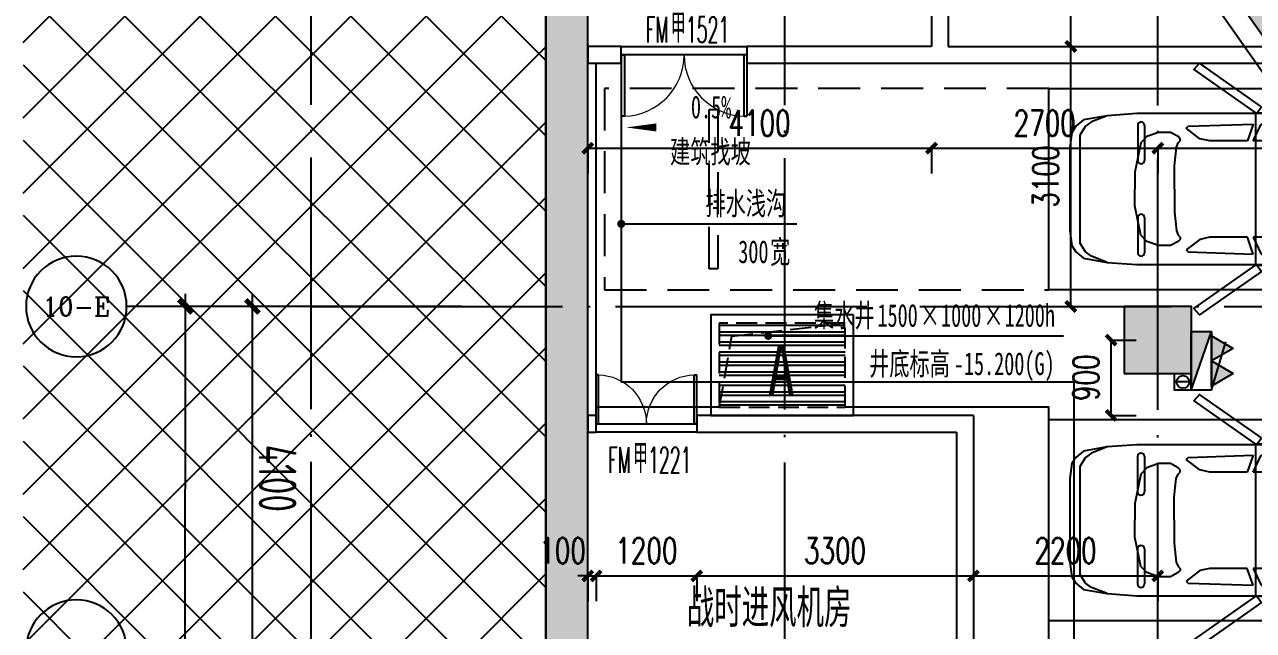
# Model space of a CAD drawing. Header units: millimetres. Extents: x 12325263 to 13848842, y -1463133 to 573208.
# Drawn here: x 12504259 to 12518918, y -1338651 to -1331425 of the extents above; entities that cross this region are included whole.
import ezdxf
from ezdxf.enums import TextEntityAlignment as Align

# ---------------------------------------------------------------- set-up
doc = ezdxf.new("R2010")
doc.units = ezdxf.units.MM
doc.header["$LTSCALE"] = 1000
for name, pattern in [('DASH', [0.35, 0.25, -0.1]), ('DASHED2', [0.375, 0.25, -0.125]), ('DOTE', [2.42, 2, -0.2, 0.02, -0.2]), ('地下室负三层平面图$0$-3F平面$0$$AUDIT_BAD_LTYPE2', [0]), ('地下室轴网$0$DOTE', [2.42, 2, -0.2, 0.02, -0.2])]:
    doc.linetypes.add(name, pattern=pattern)
for name, color, linetype in [('#s-灭火器', 20, 'Continuous'), ('A-ANNO-DIMS', 83, 'Continuous'), ('A-WALL', 5, 'Continuous'), ('A-WALL-PATT', 8, 'Continuous'), ('AXIS', 3, 'Continuous'), ('AXIS_TEXT', 7, 'Continuous'), ('DOOR_FIRE', 1, 'Continuous'), ('DOOR_FIRE_TEXT', 7, 'Continuous'), ('DOTE', 16, 'DOTE'), ('EQUIP_消火栓', 7, 'Continuous'), ('G-合 -3F地下室墙柱$0$COLUMN', 6, 'Continuous'), ('J-集水井', 40, 'Continuous'), ('PUB_DIM', 83, 'Continuous'), ('PUB_HATCH', 8, 'Continuous'), ('PUB_TEXT', 7, 'Continuous'), ('VPIPE-消防中', 3, 'Continuous'), ('人防墙', 6, 'Continuous'), ('地下室轴网$0$DIM-AXISDOWN', 16, 'Continuous'), ('水条件', 1, 'Continuous'), ('水沟+分水线', 133, 'Continuous'), ('酒店机动车位', 153, 'Continuous')]:
    doc.layers.add(name, color=color, linetype=linetype)
doc.layers.add('人防文字', color=3, linetype='Continuous', lineweight=15)
doc.styles.add('-黑体', font='simhei.ttf')
doc.styles.add('_TCH_AXIS', font='COMPLEX', dxfattribs={"bigfont": 'GBCBIG'})
doc.styles.add('_TCH_DIM_T3', font='SIMPLEX.shx', dxfattribs={"width": 0.705882, "bigfont": 'GBCBIG.shx'})
doc.styles.add('_TCH_WINDOW', font='SIMPLEX', dxfattribs={"width": 0.7, "height": 3.5, "bigfont": 'GBCBIG'})
doc.styles.add('COMPLEX', font='COMPLEX')
doc.styles.add('YQ_DIM', font='SUPEROS.SHX', dxfattribs={"width": 0.8, "bigfont": 'HZDX.SHX'})
doc.styles.add('宋体', font='', dxfattribs={"width": 0.65})
doc.styles.add('标注宋体', font='', dxfattribs={"width": 0.6})
doc.styles.add('黑体', font='simhei.ttf', dxfattribs={"width": 0.7})
doc.styles.get('宋体').set_extended_font_data('SimSun')
doc.styles.get('标注宋体').set_extended_font_data('NSimSun')
doc.dimstyles.new('_TCH_ARCH&&120', dxfattribs={"dimtxt": 306, "dimasz": 120, "dimexe": 300, "dimexo": 360, "dimgap": 147, "dimtad": 1, "dimdec": 0, "dimzin": 0, "dimdsep": 46, "dimtxsty": '_TCH_DIM_T3', "dimblk": 'ARCHTICK', "dimcen": 0.09, "dimclrt": 7, "dimazin": 2, "dimtfac": 1, "dimtdec": 0, "dimtix": 1, "dimtmove": 2, "dimatfit": 3, "dimfxl": 1, "dimfxlon": 1, "dimtolj": 1, "dimtzin": 0, "dimarcsym": 0})
doc.dimstyles.new('yq150', dxfattribs={"dimscale": 150, "dimtxt": 3, "dimasz": 1, "dimexe": 1.5, "dimexo": 2, "dimgap": 0.5, "dimtad": 1, "dimdec": 0, "dimdsep": 46, "dimtxsty": 'YQ_DIM', "dimblk": 'adgshgYQTICK', "dimcen": 0, "dimclrd": 256, "dimclre": 256, "dimclrt": 7, "dimadec": 1, "dimazin": 2, "dimtfac": 1, "dimtdec": 0, "dimtix": 1, "dimtmove": 2, "dimatfit": 2, "dimfxl": 1, "dimtolj": 1, "dimtzin": 0, "dimarcsym": 0})

# ---------------------------------------------------------------- blocks, each defined once
blk = doc.blocks.new('asdgafgf20230228-rf3')
at = {"layer": '人防文字', "style": '标注宋体', "width": 0.6}
blk.add_text('战时进风机房', height=400, rotation=359.9999, dxfattribs=at).set_placement((-30818, 21767, 0))
blk = doc.blocks.new('asdfsafd')
at = {"layer": 'PUB_HATCH'}
blk.add_hatch(color=256, dxfattribs=at).paths.add_polyline_path([(-69032, 37303), (-68532, 37803), (-68532, 92192), (-69032, 92034)])
at = {"layer": 'A-WALL'}
for p, q in [((-68532, 37803), (-68532, 92192)), ((-69032, 37303), (-69032, 92034))]:
    blk.add_line(p, q, dxfattribs=at)
blk = doc.blocks.new('asdgg_AXISO')
blk.add_circle((0, 0), 0.5)
at = {"layer": 'AXIS_TEXT', "style": 'COMPLEX'}
blk.add_attdef('A', text='', height=0.56, dxfattribs=at).set_placement((-0.25, -0.28), (0.25, -0.28), align=Align.FIT)
blk = doc.blocks.new('adgshgYQTICK')
blk.add_line((-1, 0), (1, 0))
at = {"const_width": 0.4}
blk.add_lwpolyline([(0.53, 0.53), (-0.53, -0.53)], dxfattribs=at)
blk = doc.blocks.new('*D1279')
at = {"layer": 'AXIS', "lineweight": -2, "transparency": 16777216}
for p, q in [((109229, 91677), (106052, 91120)), ((109741, 71411), (106300, 91011)), ((112722, 71782), (109546, 71224))]:
    blk.add_line(p, q, dxfattribs=at)
at = {"layer": 'Defpoints', "color": 0, "transparency": 16777216}
for p in [(109524, 91729, 0), (106274, 91159), (113018, 71834, 0)]:
    blk.add_point(p, dxfattribs=at)
at = {"layer": 'AXIS', "lineweight": -2, "transparency": 16777216, "xscale": 150, "yscale": 150, "zscale": 150}
for p, rotation in [((106274, 91159), 99.9587507591557), ((109767, 71263), 279.9587507591557)]:
    blk.add_blockref('adgshgYQTICK', p, dxfattribs=dict(at, rotation=rotation))
at = {"layer": 'AXIS', "color": 7, "transparency": 16777216, "insert": (108316, 81263), "char_height": 450, "attachment_point": 5, "rotation": 279.9588, "style": 'YQ_DIM'}
blk.add_mtext('\\A1;20200', dxfattribs=at)
blk = doc.blocks.new('*D1282')
at = {"layer": 'AXIS', "lineweight": -2, "transparency": 16777216}
for p, q in [((109938, 87639), (107549, 87220)), ((109016, 80167), (107797, 87111)), ((111209, 80400), (108820, 79981))]:
    blk.add_line(p, q, dxfattribs=at)
at = {"layer": 'Defpoints', "color": 0, "transparency": 16777216}
for p in [(110233, 87691, 0), (107771, 87259), (111504, 80452, 0)]:
    blk.add_point(p, dxfattribs=at)
at = {"layer": 'AXIS', "lineweight": -2, "transparency": 16777216, "xscale": 150, "yscale": 150, "zscale": 150}
for p, rotation in [((107771, 87259), 99.95875075981873), ((109042, 80019), 279.9587507598187)]:
    blk.add_blockref('adgshgYQTICK', p, dxfattribs=dict(at, rotation=rotation))
at = {"layer": 'AXIS', "color": 7, "transparency": 16777216, "insert": (108702, 83691), "char_height": 450, "attachment_point": 5, "rotation": 279.9588, "style": 'YQ_DIM'}
blk.add_mtext('\\A1;7350', dxfattribs=at)
blk = doc.blocks.new('*D1283')
at = {"layer": 'AXIS', "lineweight": -2, "transparency": 16777216}
for p, q in [((109229, 91677), (106840, 91258)), ((107745, 87406), (107088, 91149)), ((109938, 87639), (107549, 87220))]:
    blk.add_line(p, q, dxfattribs=at)
at = {"layer": 'Defpoints', "color": 0, "transparency": 16777216}
for p in [(109524, 91729, 0), (107062, 91297), (110233, 87691, 0)]:
    blk.add_point(p, dxfattribs=at)
at = {"layer": 'AXIS', "lineweight": -2, "transparency": 16777216, "xscale": 150, "yscale": 150, "zscale": 150}
for p, rotation in [((107062, 91297), 99.95875075903322), ((107771, 87259), 279.9587507590332)]:
    blk.add_blockref('adgshgYQTICK', p, dxfattribs=dict(at, rotation=rotation))
at = {"layer": 'AXIS', "color": 7, "transparency": 16777216, "insert": (107712, 89330), "char_height": 450, "attachment_point": 5, "rotation": 279.9588, "style": 'YQ_DIM'}
blk.add_mtext('\\A1;4100', dxfattribs=at)
blk = doc.blocks.new('A$C18591698')
at = {"linetype": 'DASHED2', "ltscale": 2}
for points in [[(0, 2400), (0, 0), (5300, 0), (5300, 2400)], [(1250, 2150), (1350, 2150), (1350, 250), (1250, 250)]]:
    blk.add_lwpolyline(points, close=True, dxfattribs=at)
blk = doc.blocks.new('A$C0F4A4D7E')
at = {"layer": 'J-集水井', "linetype": 'DASH'}
h = blk.add_hatch(dxfattribs=at)
h.set_pattern_fill('ANSI32', color=98, scale=25, angle=495, style=0)
h.set_pattern_definition([(180, (200, -200), (-2e-09, -119.0625), []), (180, (160.31, -160.31), (-2e-09, -119.0625), [])])
edge = h.paths.add_edge_path()
edge.add_line((0, 0), (1500, 0))
edge.add_line((1500, 0), (1500, 1000))
edge.add_line((1500, 1000), (0, 1000))
edge.add_line((0, 1000), (0, 0))
at = {"layer": 'J-集水井', "color": 251, "linetype": 'Continuous'}
blk.add_lwpolyline([(1600, 1100), (-100, 1100), (-100, -100), (1600, -100)], close=True, dxfattribs=at)
at = {"layer": 'J-集水井', "linetype": 'DASH'}
blk.add_lwpolyline([(1500, 1000), (0, 1000), (0, 0), (1500, 0)], close=True, dxfattribs=at)
blk.add_lwpolyline([(0, 0), (151, 847), (1500, 1000)], dxfattribs=at)
at = {"layer": 'J-集水井', "color": 7, "style": '-黑体', "width": 0.8}
blk.add_text('A', height=600, rotation=0, dxfattribs=at).set_placement((575, 136))
blk = doc.blocks.new('asdfsfsdf')
at = {"color": 253, "linetype": '地下室负三层平面图$0$-3F平面$0$$AUDIT_BAD_LTYPE2', "transparency": 33554559, "extrusion": (0.000447791, 3.52996e-16, 1)}
for p, q in [((-500, -141, 0), (-725, -212, 0)), ((-169, -110, 0), (-500, -141, 0)), ((169, -110, 0), (-169, -110, 0)), ((169, -110, 0), (500, -141, 0)), ((500, -141, 0), (725, -212, 0)), ((-725, -212, 0), (-825, -329, 0)), ((-350, -259, 0), (-575, -1318, 0)), ((350, -259, 0), (575, -1318, 0)), ((725, -212, 0), (825, -329, 0)), ((-825, -329, 0), (-875, -447, 0)), ((825, -329, 0), (875, -447, 0)), ((-675, -1459, 0), (-750, -1553, 0)), ((-575, -1412, 0), (-675, -1459, 0)), ((-275, -1365, 0), (-575, -1412, 0)), ((0, -1341), (-275, -1365, 0)), ((0, -1341), (275, -1365, 0)), ((275, -1365, 0), (575, -1412, 0)), ((575, -1412, 0), (675, -1459, 0)), ((675, -1459, 0), (750, -1553, 0)), ((-750, -1553, 0), (-525, -1953, 0)), ((750, -1553, 0), (525, -1953, 0)), ((-775, -2518, 0), (-775, -1671, 0)), ((-775, -1671, 0), (-575, -2024, 0)), ((775, -1671, 0), (575, -2024, 0)), ((775, -2518, 0), (775, -1671, 0)), ((-425, -1906, 0), (-275, -1882, 0)), ((-275, -1882, 0), (0, -1859)), ((275, -1882, 0), (0, -1859)), ((425, -1906, 0), (275, -1882, 0)), ((-575, -2024, 0), (-575, -2612, 0)), ((-525, -1953, 0), (-425, -1906, 0)), ((525, -1953, 0), (425, -1906, 0)), ((575, -2024, 0), (575, -2612, 0)), ((-575, -2612, 0), (-775, -2518, 0)), ((-775, -2612, 0), (-575, -2682, 0)), ((-750, -3388, 0), (-775, -2612, 0)), ((575, -2612, 0), (775, -2518, 0)), ((775, -2612, 0), (575, -2682, 0)), ((750, -3388, 0), (775, -2612, 0)), ((-575, -2682, 0), (-575, -3129, 0)), ((575, -2682, 0), (575, -3129, 0)), ((-575, -3129, 0), (-600, -3247, 0)), ((575, -3129, 0), (600, -3247, 0)), ((-600, -3247, 0), (-725, -3412, 0)), ((600, -3247, 0), (725, -3412, 0)), ((-725, -3412, 0), (-750, -3388, 0)), ((-625, -3506, 0), (-675, -3600, 0)), ((-600, -3482, 0), (-625, -3506, 0)), ((-575, -3482, 0), (-600, -3482, 0)), ((-550, -3506, 0), (-575, -3482, 0)), ((-500, -3529, 0), (-550, -3506, 0)), ((500, -3529, 0), (550, -3506, 0)), ((550, -3506, 0), (575, -3482, 0)), ((575, -3482, 0), (600, -3482, 0)), ((600, -3482, 0), (625, -3506, 0)), ((625, -3506, 0), (675, -3600, 0)), ((725, -3412, 0), (750, -3388, 0)), ((-675, -3600, 0), (-675, -3741, 0)), ((-275, -3553, 0), (-500, -3529, 0)), ((0, -3553), (-275, -3553, 0)), ((0, -3553), (275, -3553, 0)), ((275, -3553, 0), (500, -3529, 0)), ((675, -3600, 0), (675, -3741, 0)), ((-675, -3741, 0), (-625, -3882, 0)), ((675, -3741, 0), (625, -3882, 0)), ((-625, -3882, 0), (-550, -3953, 0)), ((-550, -3953, 0), (-200, -4024, 0)), ((550, -3953, 0), (200, -4024, 0)), ((625, -3882, 0), (550, -3953, 0)), ((-200, -4024, 0), (0, -4024)), ((200, -4024, 0), (0, -4024)), ((-875, -4353, 0), (-800, -4541, 0)), ((875, -4353, 0), (800, -4541, 0)), ((-800, -4541, 0), (-750, -4612, 0)), ((800, -4541, 0), (750, -4612, 0)), ((-750, -4612, 0), (-641, -4680, 0)), ((641, -4680, 0), (-641, -4680, 0)), ((750, -4612, 0), (641, -4680, 0))]:
    blk.add_line(p, q, dxfattribs=at)
for points in [[(-475, -24), (-150, 0), (150, 0), (475, -24), (725, -94), (800, -141), (875, -259), (900, -824), (900, -4000), (875, -4353), (825, -4635), (750, -4729), (675, -4776), (500, -4800), (-500, -4800), (-675, -4776), (-750, -4729), (-825, -4635), (-875, -4353), (-900, -4000), (-900, -824), (-875, -259), (-800, -141), (-725, -94)], [(-982, -1513), (-1500, -2253), (-1425, -2321), (-900, -1571)]]:
    blk.add_lwpolyline(points, close=True, dxfattribs=at)
at = {"color": 253, "linetype": '地下室负三层平面图$0$-3F平面$0$$AUDIT_BAD_LTYPE2', "transparency": 33554559, "extrusion": (0.000447791, 3.52996e-16, 1), "elevation": 0}
for points in [[(982, -1513), (1500, -2253), (1425, -2321), (900, -1571)], [(-900, -2571), (-982, -2513), (-1500, -3253), (-1425, -3321)], [(982, -2513), (1500, -3253), (1425, -3321), (900, -2571)]]:
    blk.add_lwpolyline(points, close=True, dxfattribs=at)
blk = doc.blocks.new('车位')
h = blk.add_hatch()
h.set_pattern_fill('ANSI31', color=256, scale=1000)
h.set_pattern_definition([(45, (-2400, -5300), (-1122.53, 1122.53), [])])
h.paths.add_polyline_path([(1880, -3855), (1880, -3695), (1720, -3695), (1560, -3695), (1560, -3855, 0.989863)])
for p, q in [((400, -1100), (400, -1100)), ((860, -1060), (440, -1060)), ((860, -1140), (440, -1140)), ((1500, -1100), (1500, -1100)), ((1960, -1060), (1540, -1060)), ((1960, -1140), (1540, -1140)), ((2000, -1100), (2000, -1100)), ((1880, -3695), (1720, -3695)), ((1880, -3855), (1880, -3695))]:
    blk.add_line(p, q)
for points in [[(2400, -5300), (0, -5300), (0, 0), (2400, 0)], [(290, -2469), (2110, -2469), (2110, -4269), (290, -4269)]]:
    blk.add_lwpolyline(points, close=True)
at = {"const_width": 40}
blk.add_lwpolyline([(520, -3813), (520, -3590, -1), (820, -3590), (820, -4011, 1), (1120, -4011), (1120, -3590, -1), (1420, -3590), (1420, -4011, 1), (1720, -4011), (1720, -3963)], format="xyb", dxfattribs=at)
at = {"const_width": 30}
for points in [[(1640, -3695), (1640, -3534)], [(1720, -3695), (1720, -3600)], [(1800, -3695), (1800, -3534)]]:
    blk.add_lwpolyline(points, dxfattribs=at)
blk.add_lwpolyline([(1880, -3851, -1), (1560, -3855), (1560, -3695), (1720, -3695)], format="xyb")
for centre, start, end in [((440, -1100), 90, 180), ((440, -1100), 180, 270), ((860, -1100), 0, 90), ((860, -1100), 270, 0), ((1540, -1100), 90, 180), ((1540, -1100), 180, 270), ((1960, -1100), 0, 90), ((1960, -1100), 0, 90), ((1960, -1100), 270, 0), ((1960, -1100), 270, 0)]:
    blk.add_arc(centre, 40, start, end)
at = {"xscale": -1, "rotation": 180}
blk.add_blockref('asdfsfsdf', (1200, -5050), dxfattribs=at)
at = {"insert": (662, -2615), "char_height": 350, "attachment_point": 1, "rotation": 360, "style": '黑体'}
blk.add_mtext_dynamic_manual_height_columns('充电位', width=1328.11, gutter_width=1750, heights=[0], dxfattribs=at)
blk = doc.blocks.new('管位')
at = {"layer": '水条件'}
blk.add_line((12573126, 675360), (12573126, 675160), dxfattribs=at)
blk.add_lwpolyline([(12573026, 675360), (12573226, 675360), (12573226, 675160), (12573026, 675160)], close=True, dxfattribs=at)
blk = doc.blocks.new('灭火器')
at = {"layer": '#s-灭火器', "ltscale": 1000}
for points in [[(292444, 59707), (292144, 59707), (292294, 59447)], [(292744, 59707), (292444, 59707), (292594, 59447)]]:
    blk.add_hatch(color=256, dxfattribs=at).paths.add_polyline_path(points)
for points in [[(292294, 59447), (292444, 59707), (292144, 59707)], [(292594, 59447), (292744, 59707), (292444, 59707)]]:
    blk.add_lwpolyline(points, close=True, dxfattribs=at)
blk = doc.blocks.new('$TWTSYS$00000508')
for p, q in [((-0.5, 0.5), (0.324, 1.224)), ((-0.5, 0.5), (-0.5, -0.5)), ((-0.5, -0.5), (0.5, 0.5)), ((0.5, 0.5), (-0.5, 0.5)), ((0.5, -0.5), (0.5, 0.5)), ((-0.5, -0.5), (0.5, -0.5))]:
    blk.add_line(p, q)
blk.add_solid([(0.5, -0.5), (0.5, 0.5), (-0.5, -0.5)])
blk = doc.blocks.new('消火栓')
at = {"layer": '#s-灭火器', "rotation": 180.0000000000001}
blk.add_blockref('灭火器', (12864422, 734932), dxfattribs=at)
at = {"layer": 'EQUIP_消火栓', "xscale": 700, "yscale": 240, "zscale": 700}
blk.add_blockref('$TWTSYS$00000508', (12571978, 675105), dxfattribs=at)
blk = doc.blocks.new('asdfsadfasdfsa')
at = {"layer": 'VPIPE-消防中'}
blk.add_circle((-40120, 19750), 75, dxfattribs=at)
at = {"xscale": -1, "rotation": 270}
blk.add_blockref('消火栓', (-715005, -12551978), dxfattribs=at)
at = {"layer": '水条件', "rotation": 270}
blk.add_blockref('管位', (-715380, 12592876), dxfattribs=at)
blk = doc.blocks.new('_FZH')
blk.add_lwpolyline([(-0.5, -0.5), (0.5, -0.5), (0.5, 0.5), (-0.5, 0.5)], close=True)
at = {"layer": 'PUB_HATCH'}
blk.add_solid([(-0.5, -0.5), (0.5, -0.5), (-0.5, 0.5), (0.5, 0.5)], dxfattribs=at)
blk = doc.blocks.new('asdggG-合 -3F地下室墙柱')
at = {"layer": 'G-合 -3F地下室墙柱$0$COLUMN', "color": 2}
for p, xscale, yscale, zscale, rotation in [((711561515, 2542235558), 799.9999984468756, 800.0000000484558, 800.0000000484558, 44.99999990340654), ((711560803, 2542231308), 799.9999995353692, 799.9999996097829, 799.9999996097829, 9.958774154692234)]:
    blk.add_blockref('_FZH', p, dxfattribs=dict(at, xscale=xscale, yscale=yscale, zscale=zscale, rotation=rotation))
blk = doc.blocks.new('asdfds')
at = {"layer": '地下室轴网$0$DIM-AXISDOWN', "linetype": '地下室轴网$0$DOTE'}
blk.add_line((711539594.2, 2542256558.6), (711566570.4, 2542229582.5), dxfattribs=at)
blk = doc.blocks.new('_ArchTick')
at = {"color": 0, "linetype": 'ByBlock', "const_width": 0.4}
blk.add_lwpolyline([(-0.5, -0.5), (0.5, 0.5)], dxfattribs=at)
blk = doc.blocks.new('*D3273')
at = {"layer": 'A-ANNO-DIMS', "color": 0, "lineweight": -2, "transparency": 16777216}
for p, q in [((12510977, -1338000), (12510857, -1338000)), ((12510977, -1337999), (12510977, -1338300)), ((12510977, -1338000), (12511077, -1338000)), ((12511077, -1337999), (12511077, -1338300)), ((12511077, -1338000), (12511197, -1338000))]:
    blk.add_line(p, q, dxfattribs=at)
at = {"layer": 'Defpoints', "color": 0, "transparency": 16777216}
for p in [(12510977, -1336887), (12511077, -1336887), (12511077, -1338000)]:
    blk.add_point(p, dxfattribs=at)
at = {"layer": 'A-ANNO-DIMS', "color": 0, "lineweight": -2, "transparency": 16777216, "xscale": 120, "yscale": 120, "zscale": 120}
blk.add_blockref('_ArchTick', (12510977, -1338000), dxfattribs=at)
at = {"layer": 'A-ANNO-DIMS', "color": 0, "lineweight": -2, "transparency": 16777216, "xscale": 120, "yscale": 120, "zscale": 120, "rotation": 180}
blk.add_blockref('_ArchTick', (12511077, -1338000), dxfattribs=at)
at = {"layer": 'A-ANNO-DIMS', "color": 7, "transparency": 16777216, "insert": (12510677, -1337700), "char_height": 306, "attachment_point": 5, "style": '_TCH_DIM_T3'}
blk.add_mtext('\\A1;100', dxfattribs=at)
blk = doc.blocks.new('*D3274')
at = {"layer": 'A-ANNO-DIMS', "color": 0, "lineweight": -2, "transparency": 16777216}
for p, q in [((12511077, -1337999), (12511077, -1338300)), ((12511077, -1338000), (12512277, -1338000)), ((12512277, -1337999), (12512277, -1338300))]:
    blk.add_line(p, q, dxfattribs=at)
at = {"layer": 'Defpoints', "color": 0, "transparency": 16777216}
for p in [(12511077, -1336887), (12512277, -1336887), (12512277, -1338000)]:
    blk.add_point(p, dxfattribs=at)
at = {"layer": 'A-ANNO-DIMS', "color": 0, "lineweight": -2, "transparency": 16777216, "xscale": 120, "yscale": 120, "zscale": 120, "rotation": 180}
blk.add_blockref('_ArchTick', (12511077, -1338000), dxfattribs=at)
at = {"layer": 'A-ANNO-DIMS', "color": 0, "lineweight": -2, "transparency": 16777216, "xscale": 120, "yscale": 120, "zscale": 120}
blk.add_blockref('_ArchTick', (12512277, -1338000), dxfattribs=at)
at = {"layer": 'A-ANNO-DIMS', "color": 7, "transparency": 16777216, "insert": (12511677, -1337700), "char_height": 306, "attachment_point": 5, "style": '_TCH_DIM_T3'}
blk.add_mtext('\\A1;1200', dxfattribs=at)
blk = doc.blocks.new('*D3275')
at = {"layer": 'A-ANNO-DIMS', "color": 0, "lineweight": -2, "transparency": 16777216}
for p, q in [((12512277, -1337999), (12512277, -1338300)), ((12512277, -1338000), (12515577, -1338000)), ((12515577, -1337999), (12515577, -1338300))]:
    blk.add_line(p, q, dxfattribs=at)
at = {"layer": 'Defpoints', "color": 0, "transparency": 16777216}
for p in [(12512277, -1336887), (12515577, -1336887), (12515577, -1338000)]:
    blk.add_point(p, dxfattribs=at)
at = {"layer": 'A-ANNO-DIMS', "color": 0, "lineweight": -2, "transparency": 16777216, "xscale": 120, "yscale": 120, "zscale": 120, "rotation": 180}
blk.add_blockref('_ArchTick', (12512277, -1338000), dxfattribs=at)
at = {"layer": 'A-ANNO-DIMS', "color": 0, "lineweight": -2, "transparency": 16777216, "xscale": 120, "yscale": 120, "zscale": 120}
blk.add_blockref('_ArchTick', (12515577, -1338000), dxfattribs=at)
at = {"layer": 'A-ANNO-DIMS', "color": 7, "transparency": 16777216, "insert": (12513927, -1337700), "char_height": 306, "attachment_point": 5, "style": '_TCH_DIM_T3'}
blk.add_mtext('\\A1;3300', dxfattribs=at)
blk = doc.blocks.new('*D3276')
at = {"layer": 'A-ANNO-DIMS', "color": 0, "lineweight": -2, "transparency": 16777216}
for p, q in [((12515577, -1337999), (12515577, -1338300)), ((12515577, -1338000), (12517777, -1338000)), ((12517777, -1337999), (12517777, -1338300))]:
    blk.add_line(p, q, dxfattribs=at)
at = {"layer": 'Defpoints', "color": 0, "transparency": 16777216}
for p in [(12515577, -1336887), (12517777, -1336887), (12517777, -1338000)]:
    blk.add_point(p, dxfattribs=at)
at = {"layer": 'A-ANNO-DIMS', "color": 0, "lineweight": -2, "transparency": 16777216, "xscale": 120, "yscale": 120, "zscale": 120, "rotation": 180}
blk.add_blockref('_ArchTick', (12515577, -1338000), dxfattribs=at)
at = {"layer": 'A-ANNO-DIMS', "color": 0, "lineweight": -2, "transparency": 16777216, "xscale": 120, "yscale": 120, "zscale": 120}
blk.add_blockref('_ArchTick', (12517777, -1338000), dxfattribs=at)
at = {"layer": 'A-ANNO-DIMS', "color": 7, "transparency": 16777216, "insert": (12516677, -1337700), "char_height": 306, "attachment_point": 5, "style": '_TCH_DIM_T3'}
blk.add_mtext('\\A1;2200', dxfattribs=at)
blk = doc.blocks.new('*D3390')
at = {"layer": 'A-ANNO-DIMS', "color": 0, "lineweight": -2, "transparency": 16777216}
for p, q in [((12516739, -1329487), (12517040, -1329487)), ((12516740, -1331687), (12516740, -1329487)), ((12516739, -1331687), (12517040, -1331687))]:
    blk.add_line(p, q, dxfattribs=at)
at = {"layer": 'Defpoints', "color": 0, "transparency": 16777216}
for p in [(12514377, -1329487), (12516740, -1329487), (12514377, -1331687)]:
    blk.add_point(p, dxfattribs=at)
at = {"layer": 'A-ANNO-DIMS', "color": 0, "lineweight": -2, "transparency": 16777216, "xscale": 120, "yscale": 120, "zscale": 120}
for p, rotation in [((12516740, -1329487), 90), ((12516740, -1331687), 270)]:
    blk.add_blockref('_ArchTick', p, dxfattribs=dict(at, rotation=rotation))
at = {"layer": 'A-ANNO-DIMS', "color": 7, "transparency": 16777216, "insert": (12516440, -1330587), "char_height": 306, "attachment_point": 5, "rotation": 90, "style": '_TCH_DIM_T3'}
blk.add_mtext('\\A1;2200', dxfattribs=at)
blk = doc.blocks.new('*D3391')
at = {"layer": 'A-ANNO-DIMS', "color": 0, "lineweight": -2, "transparency": 16777216}
for p, q in [((12516739, -1331687), (12517040, -1331687)), ((12516740, -1334787), (12516740, -1331687)), ((12516739, -1334787), (12517040, -1334787))]:
    blk.add_line(p, q, dxfattribs=at)
at = {"layer": 'Defpoints', "color": 0, "transparency": 16777216}
for p in [(12514377, -1331687), (12516740, -1331687), (12514377, -1334787)]:
    blk.add_point(p, dxfattribs=at)
at = {"layer": 'A-ANNO-DIMS', "color": 0, "lineweight": -2, "transparency": 16777216, "xscale": 120, "yscale": 120, "zscale": 120}
for p, rotation in [((12516740, -1331687), 90), ((12516740, -1334787), 270)]:
    blk.add_blockref('_ArchTick', p, dxfattribs=dict(at, rotation=rotation))
at = {"layer": 'A-ANNO-DIMS', "color": 7, "transparency": 16777216, "insert": (12516440, -1333237), "char_height": 306, "attachment_point": 5, "rotation": 90, "style": '_TCH_DIM_T3'}
blk.add_mtext('\\A1;3100', dxfattribs=at)
blk = doc.blocks.new('*D3402')
at = {"layer": 'Defpoints', "color": 0, "transparency": 16777216}
for p in [(12516277, -1335187), (12517220, -1335187), (12516277, -1336087)]:
    blk.add_point(p, dxfattribs=at)
at = {"layer": 'PUB_DIM', "color": 0, "lineweight": -2, "transparency": 16777216}
for p, q in [((12517219, -1335187), (12517520, -1335187)), ((12517220, -1336087), (12517220, -1335187)), ((12517219, -1336087), (12517520, -1336087))]:
    blk.add_line(p, q, dxfattribs=at)
at = {"layer": 'PUB_DIM', "color": 0, "lineweight": -2, "transparency": 16777216, "xscale": 120, "yscale": 120, "zscale": 120}
for p, rotation in [((12517220, -1335187), 90), ((12517220, -1336087), 270)]:
    blk.add_blockref('_ArchTick', p, dxfattribs=dict(at, rotation=rotation))
at = {"layer": 'PUB_DIM', "color": 7, "transparency": 16777216, "insert": (12516920, -1335637), "char_height": 306, "attachment_point": 5, "rotation": 90, "style": '_TCH_DIM_T3'}
blk.add_mtext('\\A1;900', dxfattribs=at)
blk = doc.blocks.new('*D3405')
at = {"layer": 'Defpoints', "color": 0, "transparency": 16777216}
for p in [(12510977, -1331687), (12515078, -1331687), (12515078, -1332900)]:
    blk.add_point(p, dxfattribs=at)
at = {"layer": 'PUB_DIM', "color": 0, "lineweight": -2, "transparency": 16777216}
for p, q in [((12510977, -1332899), (12510977, -1333200)), ((12510977, -1332900), (12515078, -1332900)), ((12515078, -1332899), (12515078, -1333200))]:
    blk.add_line(p, q, dxfattribs=at)
at = {"layer": 'PUB_DIM', "color": 0, "lineweight": -2, "transparency": 16777216, "xscale": 120, "yscale": 120, "zscale": 120, "rotation": 180}
blk.add_blockref('_ArchTick', (12510977, -1332900), dxfattribs=at)
at = {"layer": 'PUB_DIM', "color": 0, "lineweight": -2, "transparency": 16777216, "xscale": 120, "yscale": 120, "zscale": 120}
blk.add_blockref('_ArchTick', (12515078, -1332900), dxfattribs=at)
at = {"layer": 'PUB_DIM', "color": 7, "transparency": 16777216, "insert": (12513027, -1332600), "char_height": 306, "attachment_point": 5, "style": '_TCH_DIM_T3'}
blk.add_mtext('\\A1;4100', dxfattribs=at)
blk = doc.blocks.new('*D3406')
at = {"layer": 'Defpoints', "color": 0, "transparency": 16777216}
for p in [(12515078, -1331687), (12517778, -1331687), (12517778, -1332900)]:
    blk.add_point(p, dxfattribs=at)
at = {"layer": 'PUB_DIM', "color": 0, "lineweight": -2, "transparency": 16777216}
for p, q in [((12515078, -1332899), (12515078, -1333200)), ((12515078, -1332900), (12517778, -1332900)), ((12517778, -1332899), (12517778, -1333200))]:
    blk.add_line(p, q, dxfattribs=at)
at = {"layer": 'PUB_DIM', "color": 0, "lineweight": -2, "transparency": 16777216, "xscale": 120, "yscale": 120, "zscale": 120, "rotation": 180}
blk.add_blockref('_ArchTick', (12515078, -1332900), dxfattribs=at)
at = {"layer": 'PUB_DIM', "color": 0, "lineweight": -2, "transparency": 16777216, "xscale": 120, "yscale": 120, "zscale": 120}
blk.add_blockref('_ArchTick', (12517778, -1332900), dxfattribs=at)
at = {"layer": 'PUB_DIM', "color": 7, "transparency": 16777216, "insert": (12516428, -1332600), "char_height": 306, "attachment_point": 5, "style": '_TCH_DIM_T3'}
blk.add_mtext('\\A1;2700', dxfattribs=at)
blk = doc.blocks.new('*D3407')
at = {"layer": 'Defpoints', "color": 0, "transparency": 16777216}
for p in [(12517778, -1331687), (12521778, -1331687), (12521778, -1332900)]:
    blk.add_point(p, dxfattribs=at)
at = {"layer": 'PUB_DIM', "color": 0, "lineweight": -2, "transparency": 16777216}
for p, q in [((12517778, -1332899), (12517778, -1333200)), ((12517778, -1332900), (12521778, -1332900)), ((12521778, -1332899), (12521778, -1333200))]:
    blk.add_line(p, q, dxfattribs=at)
at = {"layer": 'PUB_DIM', "color": 0, "lineweight": -2, "transparency": 16777216, "xscale": 120, "yscale": 120, "zscale": 120, "rotation": 180}
blk.add_blockref('_ArchTick', (12517778, -1332900), dxfattribs=at)
at = {"layer": 'PUB_DIM', "color": 0, "lineweight": -2, "transparency": 16777216, "xscale": 120, "yscale": 120, "zscale": 120}
blk.add_blockref('_ArchTick', (12521778, -1332900), dxfattribs=at)
at = {"layer": 'PUB_DIM', "color": 7, "transparency": 16777216, "insert": (12519778, -1332600), "char_height": 306, "attachment_point": 5, "style": '_TCH_DIM_T3'}
blk.add_mtext('\\A1;4000', dxfattribs=at)
blk = doc.blocks.new('$DorLib2D$00000002')
for p, q in [((-0.5, 0), (-0.5, 0.4875)), ((-0.475, 0.4875), (-0.5, 0.4875)), ((-0.475, 0), (-0.475, 0.4875)), ((0.475, 0), (0.475, 0.4875)), ((0.475, 0.4875), (0.5, 0.4875)), ((0.5, 0), (0.5, 0.4875)), ((-0.5, 0), (-0.475, 0)), ((0.5, 0), (0.475, 0))]:
    blk.add_line(p, q)
at = {"lineweight": 13}
for centre, start, end in [((-0.4875, 0), 0, 88.53072), ((0.4875, 0), 91.46928, 180)]:
    blk.add_arc(centre, 0.4875, start, end, dxfattribs=at)
blk = doc.blocks.new('A$C29311F2C')
at = {"layer": 'AXIS'}
blk.add_line((109524.3, 91729.3, 0), (105584.5, 91037.5, 0), dxfattribs=at)
at = {"layer": 'DOTE', "linetype": 'DOTE', "ltscale": 1.5}
for p, q in [((122307.8, 66921.8, 0), (115116.6, 107877.4, 0)), ((117924, 66156.9, 0), (110733.6, 107107.8, 0)), ((112358.1, 65185.6, 0), (105168.8, 106130.7, 0)), ((107752.1, 91418.1, 0), (147346.4, 98370.3))]:
    blk.add_line(p, q, dxfattribs=at)
at = {"layer": 'AXIS'}
ref = blk.add_blockref('asdgg_AXISO', (104993.6, 90933.8, 0), dxfattribs=dict(at, xscale=-1200.000000000001, yscale=1200.000000000001, zscale=1200, rotation=9.958750758828014))
ref.add_attrib('A', '10-E', dxfattribs={"layer": 'AXIS_TEXT', "height": 221.02, "rotation": 9.95875, "style": '_TCH_AXIS'}).set_placement((104613.6, 90754.9, 0), (105411.8, 90895, 0), align=Align.FIT)
ref = blk.add_blockref('asdgg_AXISO', (105702.6, 86895.6, 0), dxfattribs=dict(at, xscale=-1200.000000000001, yscale=1200.000000000001, zscale=1200, rotation=9.958750758828014))
ref.add_attrib('A', '10-D', dxfattribs={"layer": 'AXIS_TEXT', "height": 218.38, "rotation": 9.95875, "style": '_TCH_AXIS'}).set_placement((105322.1, 86717.9, 0), (106121, 86858.1, 0), align=Align.FIT)
for p1, p2, distance, picture, middle in [((113017.6, 71833.7), (109524.3, 91729.3, 0), 3300, '*D1279', (108316.2, 81262.7, 0)), ((110233.3, 87691.1), (109524.3, 91729.3, 0), 2500, '*D1283', (107711.9, 89329.7, 0)), ((111504.4, 80451.8), (110233.3, 87691.1), 2500, '*D1282', (108702, 83691, 0))]:
    dim = blk.add_aligned_dim(p1=p1, p2=p2, distance=distance, dimstyle='yq150', dxfattribs=at)
    dim.commit()
    dim.dimension.update_dxf_attribs({"geometry": picture, "text_midpoint": middle})

msp = doc.modelspace()

# ---------------------------------------------------------------- hatches: boundary and pattern name
at = {"layer": 'A-WALL-PATT'}
h = msp.add_hatch(dxfattribs=at)
h.set_pattern_fill('ANSI37', color=252, scale=400)
h.set_pattern_definition([(45, (0, 0), (-449.012806, 449.012806), []), (135, (0, 0), (-449.012806, -449.012806), [])])
h.paths.add_polyline_path([(12504241.6, -1283958), (12637591.6, -1283958), (12637591.6, -1405608), (12504241.6, -1405608)])
h.paths.add_polyline_path([(12536667.4, -1284257.5), (12508912.2, -1303721.7), (12510476.6, -1305952.6), (12510476.6, -1360683.5), (12523697, -1360697.5), (12523657.2, -1398386.8), (12613949.5, -1398386.7), (12628138.6, -1317575.9), (12611264, -1314613), (12574996.8, -1314613), (12574997.8, -1307236.8), (12568296.8, -1307236.8), (12568296.8, -1310085.9), (12554779.2, -1310084.1)], flags=16)

# ---------------------------------------------------------------- linework, layer by layer
at = {"layer": 'A-WALL'}
for p, q in [((12515277.5, -1329286.8), (12515277.5, -1331686.8)), ((12515077.5, -1329486.8), (12515077.5, -1331686.8)), ((12511376.8, -1331686.8), (12510977.3, -1331686.8)), ((12510977.3, -1331686.8), (12510977.3, -1331886.8)), ((12511376.8, -1331886.8), (12511376.8, -1331686.8)), ((12515077.5, -1331686.8), (12512876.8, -1331686.8)), ((12512876.8, -1331686.8), (12512876.8, -1331886.8)), ((12515277.5, -1331686.8), (12521577.5, -1331686.8)), ((12510977.3, -1331886.8), (12511376.8, -1331886.8)), ((12512876.8, -1331886.8), (12515177.5, -1331886.8)), ((12515177.5, -1331886.8), (12521777.5, -1331886.8)), ((12511076.6, -1336086.8), (12510976.6, -1336086.8)), ((12510976.6, -1336086.8), (12510976.6, -1336286.8)), ((12511076.6, -1336286.8), (12511076.6, -1336086.8)), ((12515576.8, -1336086.8), (12512276.6, -1336086.8)), ((12512276.6, -1336086.8), (12512276.6, -1336286.8)), ((12515576.8, -1336086.8), (12515576.8, -1340886.8)), ((12510976.6, -1336286.8), (12511076.6, -1336286.8)), ((12512276.6, -1336286.8), (12515376.8, -1336286.8)), ((12515376.8, -1336286.8), (12515376.8, -1340886.8))]:
    msp.add_line(p, q, dxfattribs=at)
at = {"layer": 'A-WALL-PATT', "color": 252}
msp.add_lwpolyline([(12536667.4, -1284257.5), (12508912.2, -1303721.7), (12510476.6, -1305952.6), (12510476.6, -1360683.5), (12523697, -1360697.5), (12523657.2, -1398386.8), (12613949.5, -1398386.7), (12628138.6, -1317575.9), (12611264, -1314613), (12574996.8, -1314613), (12574997.8, -1307236.8), (12568296.8, -1307236.8), (12568296.8, -1310085.9), (12554779.2, -1310084.1)], close=True, dxfattribs=at)
at = {"layer": 'AXIS'}
for p, q in [((12513129.9, -1335137.5), (12513660, -1335137.5)), ((12513660, -1335137.5), (12516653, -1335137.5))]:
    msp.add_line(p, q, dxfattribs=at)
at = {"layer": 'AXIS', "const_width": 48}
msp.add_lwpolyline([(12513105.9, -1335137.5, 1), (12513153.9, -1335137.5, 1)], format="xyb", close=True, dxfattribs=at)
at = {"layer": 'DOOR_FIRE'}
for points in [[(12511376.8, -1331786.8), (12511376.8, -1331686.8), (12512876.8, -1331686.8), (12512876.8, -1331786.8)], [(12511076.6, -1336186.8), (12512276.6, -1336186.8), (12512276.6, -1336286.8), (12511076.6, -1336286.8)]]:
    msp.add_lwpolyline(points, close=True, dxfattribs=at)
at = {"layer": '水沟+分水线'}
for p, q in [((12511376.8, -1333801.9), (12511957.3, -1333801.9)), ((12511957.3, -1333801.9), (12513470, -1333801.9))]:
    msp.add_line(p, q, dxfattribs=at)
for points in [[(12512546.8, -1335986.8), (12511076.8, -1335986.8), (12511076.8, -1331886.8), (12511376.8, -1331886.8), (12511376.8, -1335686.8), (12512546.8, -1335686.8)], [(12514046.8, -1335686.8), (12516776.6, -1335686.8), (12516776.6, -1353936.8), (12516776.6, -1354236.8), (12515276.6, -1354236.8)], [(12515276.6, -1353936.8), (12516476.6, -1353936.8), (12516476.6, -1335986.8), (12514046.8, -1335986.8)]]:
    msp.add_lwpolyline(points, dxfattribs=at)
msp.add_lwpolyline([(12513470, -1332651.9, 0, 0, 0), (12511434.2, -1332651.9, 0, 96, 0), (12511794.2, -1332651.9, 0, 0, 0)], format="xyseb", dxfattribs=at)
at = {"layer": '水沟+分水线', "const_width": 48}
msp.add_lwpolyline([(12511352.8, -1333801.9, 1), (12511400.8, -1333801.9, 1)], format="xyb", close=True, dxfattribs=at)

# ---------------------------------------------------------------- block references
for name, p, rotation in [('asdfds', (-1127972875.8, -2382204748.6), 350.0412492541633), ('asdggG-合 -3F地下室墙柱', (-1127969968.4, -2382206141), 350.0413192028868), ('A$C29311F2C', (12385739.2, -1406192.9), 350.0412492537989)]:
    msp.add_blockref(name, p, dxfattribs=dict(rotation=rotation))
for name, p in [('asdfsafd', (12579508.3, -1397986.7)), ('asdfsadfasdfsa', (12558196.8, -1355436.8)), ('A$C18591698', (12511177.5, -1334586.8, 0))]:
    msp.add_blockref(name, p)
at = {"layer": 'DOOR_FIRE', "zscale": 200}
for p, xscale, yscale, rotation in [((12512126.8, -1331786.8), -1500, -1500, 359.9999994122202), ((12511676.6, -1336186.8), -1200, 1200, 359.9999994122208)]:
    msp.add_blockref('$DorLib2D$00000002', p, dxfattribs=dict(at, xscale=xscale, yscale=yscale, rotation=rotation))
at = {"layer": '人防墙'}
msp.add_blockref('asdgafgf20230228-rf3', (12542976.8, -1360336.8), dxfattribs=at)
at = {"layer": '水沟+分水线'}
msp.add_blockref('A$C0F4A4D7E', (12512546.8, -1335986.8), dxfattribs=at)
at = {"layer": '酒店机动车位', "rotation": 90}
for p in [(12516477.5, -1334586.8, 0), (12516476.8, -1338536.8)]:
    msp.add_blockref('车位', p, dxfattribs=at)

# ---------------------------------------------------------------- texts
at = {"layer": 'DOOR_FIRE_TEXT', "style": '_TCH_WINDOW'}
for s, height, width, p in [('甲', 347.2, 0.7, (12511970, -1331640)), ('FM', 306, 0.494118, (12511667.6, -1331640)), ('1521', 306, 0.494118, (12512146.9, -1331640)), ('甲', 347.2, 0.7, (12511519.8, -1336772.7)), ('FM', 306, 0.494118, (12511217.4, -1336772.7)), ('1221', 306, 0.494118, (12511696.7, -1336772.7))]:
    msp.add_text(s, height=height, rotation=360, dxfattribs=dict(at, width=width)).set_placement(p)
at = {"layer": 'PUB_TEXT', "style": '宋体', "width": 0.65}
for s, p in [('0.5%', (12512208.2, -1332543.9)), ('建筑找坡', (12511958.9, -1333077.4)), ('排水浅沟', (12512380.6, -1333693.9)), ('300', (12512772.6, -1334269.9)), ('宽', (12513151.7, -1334269.9)), ('集水井', (12513674.8, -1335029.5)), ('1500', (12514433.1, -1335029.5)), ('×', (12514938.6, -1335029.5)), ('1000', (12515191.3, -1335029.5)), ('×', (12515696.9, -1335029.5)), ('1200h', (12515949.6, -1335029.5)), ('井底标高', (12514333.3, -1335605.5)), ('-15.200(G)', (12515344.4, -1335605.5))]:
    msp.add_text(s, height=271.9, dxfattribs=at).set_placement(p)

# ---------------------------------------------------------------- dimensions: what is measured, and where the dimension line sits
at = {"layer": 'A-ANNO-DIMS'}
for p1, p2, distance, picture, middle in [((12514376.8, -1331686.8), (12514376.8, -1329486.8), -2363.2, '*D3390', (12516440, -1330586.8)), ((12514376.8, -1334786.8), (12514376.8, -1331686.8), -2363.2, '*D3391', (12516440, -1333236.8)), ((12511076.6, -1336886.8), (12512276.6, -1336886.8), -1113.2, '*D3274', (12511676.6, -1337700)), ((12512276.6, -1336886.8), (12515576.8, -1336886.8), -1113.2, '*D3275', (12513926.7, -1337700)), ((12515576.8, -1336886.8), (12517776.8, -1336886.8), -1113.2, '*D3276', (12516676.8, -1337700))]:
    dim = msp.add_aligned_dim(p1=p1, p2=p2, distance=distance, dimstyle='_TCH_ARCH&&120', dxfattribs=at)
    dim.commit()
    dim.dimension.update_dxf_attribs({"geometry": picture, "text_midpoint": middle})
dim = msp.add_linear_dim(base=(12511076.6, -1338000), p1=(12510976.6, -1336886.8), p2=(12511076.6, -1336886.8), angle=360, dimstyle='_TCH_ARCH&&120', dxfattribs=at)
dim.commit()
dim.dimension.update_dxf_attribs({"geometry": '*D3273', "text_midpoint": (12510676.6, -1337700), "dimtype": 129})
at = {"layer": 'PUB_DIM'}
for p1, p2, distance, picture, middle in [((12510977.3, -1331686.8), (12515077.5, -1331686.8), -1213.2, '*D3405', (12513027.4, -1332600)), ((12515077.5, -1331686.8), (12517777.5, -1331686.8), -1213.2, '*D3406', (12516427.5, -1332600)), ((12517777.5, -1331686.8), (12521777.5, -1331686.8), -1213.2, '*D3407', (12519777.5, -1332600)), ((12516276.8, -1336086.8), (12516276.8, -1335186.8), -943.2, '*D3402', (12516920, -1335636.8))]:
    dim = msp.add_aligned_dim(p1=p1, p2=p2, distance=distance, dimstyle='_TCH_ARCH&&120', dxfattribs=at)
    dim.commit()
    dim.dimension.update_dxf_attribs({"geometry": picture, "text_midpoint": middle})

doc.saveas('drawing.dxf')
